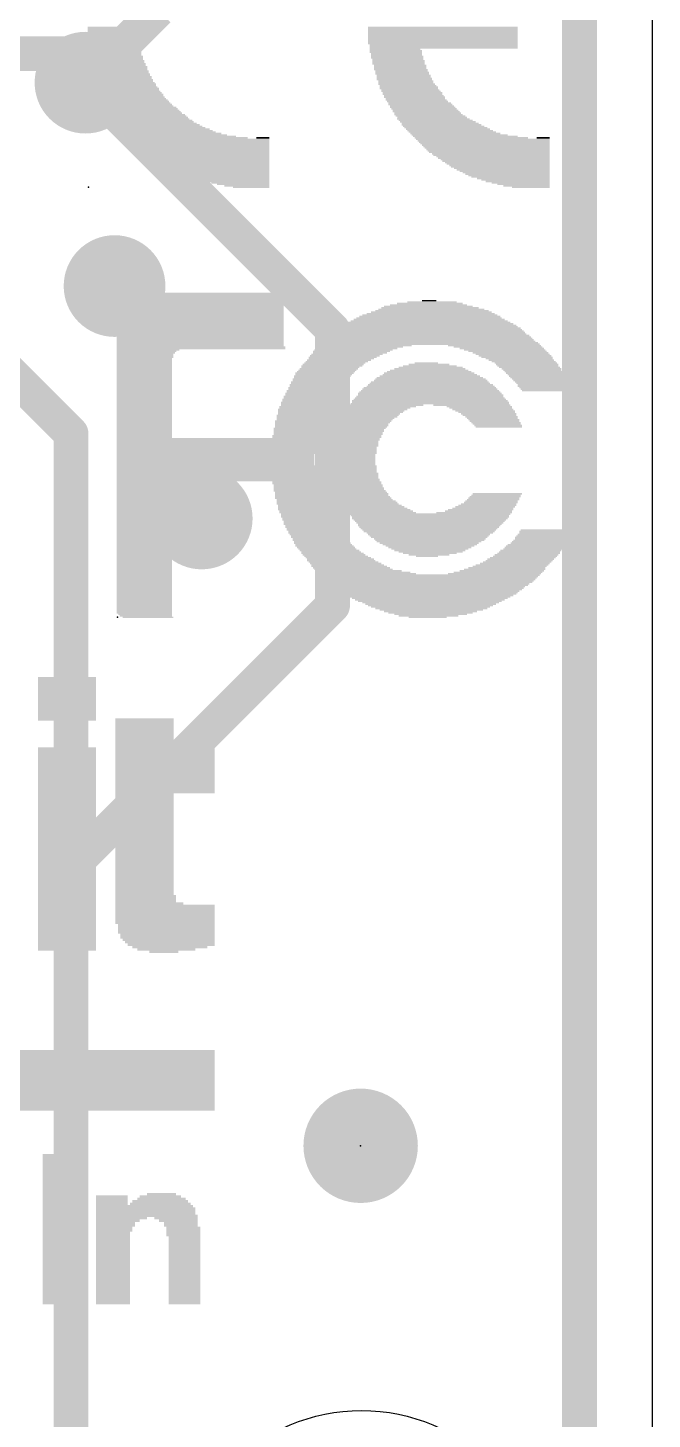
# Model space of a CAD drawing. Extents: x -3.4 to 68.6, y -0.2 to 53.3.
# Drawn here: x 63.12 to 68.58, y 9.14 to 21.31 of the extents above; entities that cross this region are included whole.
import ezdxf

# ---------------------------------------------------------------- set-up
doc = ezdxf.new("R2010")
doc.units = 0
for name, color, linetype in [('1', 12, 'CONTINUOUS'), ('16', 132, 'CONTINUOUS'), ('18', 3, 'CONTINUOUS'), ('20', 53, 'CONTINUOUS'), ('200', 4, 'CONTINUOUS'), ('21', 40, 'CONTINUOUS'), ('23', 53, 'CONTINUOUS')]:
    doc.layers.add(name, color=color, linetype=linetype)

# ---------------------------------------------------------------- blocks, each defined once
blk = doc.blocks.new('PIE')
at = {"const_width": 0.5}
blk.add_lwpolyline([(0, -0.25, 1), (0, 0.25, 1), (0, -0.25)], format="xyb", dxfattribs=at)
blk = doc.blocks.new('RECT')
blk.add_solid([(-0.5, -0.5), (0.5, -0.5), (-0.5, 0.5), (0.5, 0.5)])
blk = doc.blocks.new('ROUNDV')
at = {"const_width": 0.5}
blk.add_lwpolyline([(0, -0.25, 1), (0, 0.25, 1), (0, -0.25)], format="xyb", dxfattribs=at)

msp = doc.modelspace()

# ---------------------------------------------------------------- linework, layer by layer
at = {"layer": '1', "const_width": 0.3048}
for points in [[(67.945, 52.705), (67.945, 0.635)], [(56.6106, 24.65), (63.5, 17.7606)], [(63.627, 20.828), (64.262, 21.463)], [(61.31, 21.082), (63.627, 21.082)], [(63.627, 20.828), (63.627, 21.082)], [(63.5, 17.7606), (63.5, 8.763)]]:
    msp.add_lwpolyline(points, dxfattribs=at)
at = {"layer": '1', "const_width": 0.1524}
for points in [[(63.7032, 21.082, 1), (63.5508, 21.082)], [(63.627, 21.0058, 1), (63.627, 21.1582)], [(63.5731, 20.8819, 1), (63.6809, 20.7741)], [(63.5508, 20.828, 1), (63.7032, 20.828)], [(63.5762, 17.7606, 1), (63.4238, 17.7606)], [(63.4461, 17.7067, 1), (63.5539, 17.8145)]]:
    msp.add_lwpolyline(points, format="xyb", dxfattribs=at)
at = {"layer": '16', "const_width": 0.3048}
for points in [[(67.945, 52.451), (67.945, 0.635)], [(61.595, 21.082), (63.373, 21.082)], [(63.373, 21.082), (63.627, 20.828)], [(65.786, 18.669), (63.627, 20.828)], [(65.786, 16.256), (65.786, 18.669)], [(63.5, 13.97), (65.786, 16.256)], [(63.5, 13.97), (63.5, 8.509)]]:
    msp.add_lwpolyline(points, dxfattribs=at)
at = {"layer": '16', "const_width": 0.1524}
for points in [[(63.4269, 21.1359, 1), (63.3191, 21.0281)], [(63.373, 21.0058, 1), (63.373, 21.1582)], [(63.6809, 20.8819, 1), (63.5731, 20.7741)], [(63.5731, 20.7741, 1), (63.6809, 20.8819)], [(65.8622, 18.669, 1), (65.7098, 18.669)], [(65.7321, 18.6151, 1), (65.8399, 18.7229)], [(65.7098, 16.256, 1), (65.8622, 16.256)], [(65.8399, 16.2021, 1), (65.7321, 16.3099)], [(63.5762, 13.97, 1), (63.4238, 13.97)], [(63.4461, 14.0239, 1), (63.5539, 13.9161)]]:
    msp.add_lwpolyline(points, format="xyb", dxfattribs=at)
at = {"layer": '20'}
msp.add_line((68.58, 37.846), (68.58, 5.08), dxfattribs=at)
msp.add_circle((66.04, 7.62), 1.6, dxfattribs=at)
at = {"layer": '23'}
for p in [(63.6524, 19.9136), (63.9064, 16.1544), (66.032, 11.534)]:
    msp.add_point(p, dxfattribs=at)

# ---------------------------------------------------------------- block references
at = {"layer": '1'}
msp.add_blockref('PIE', (66.032, 11.534), dxfattribs=at)
at = {"layer": '18', "xscale": 0.889, "yscale": 0.889}
for p in [(63.627, 20.828), (63.627, 20.828), (63.881, 19.05), (63.881, 19.05), (64.643, 17.018), (64.643, 17.018)]:
    msp.add_blockref('ROUNDV', p, dxfattribs=at)
at = {"layer": '200', "yscale": 0.0212}
for p, xscale in [((63.4657, 15.6204), 0.508), ((63.4657, 15.5992), 0.508), ((63.4657, 15.578), 0.508), ((63.4657, 15.5569), 0.508), ((63.4657, 15.5357), 0.508), ((63.4657, 15.5145), 0.508), ((63.4657, 15.4934), 0.508), ((63.4657, 15.4722), 0.508), ((63.4657, 15.451), 0.508), ((63.4657, 15.4299), 0.508), ((63.4657, 15.4087), 0.508), ((63.4657, 15.3876), 0.508), ((63.4657, 15.3664), 0.508), ((63.4657, 15.3452), 0.508), ((63.4657, 15.3241), 0.508), ((63.4657, 15.3029), 0.508), ((63.4657, 15.2817), 0.508), ((63.4657, 15.2606), 0.508), ((64.143, 15.2606), 0.508), ((64.143, 15.2394), 0.508), ((64.143, 15.2182), 0.508), ((64.143, 15.1971), 0.508), ((64.143, 15.1759), 0.508), ((64.143, 15.1547), 0.508), ((64.143, 15.1336), 0.508), ((64.143, 15.1124), 0.508), ((64.143, 15.0912), 0.508), ((63.4657, 15.0066), 0.508), ((63.4657, 14.9854), 0.508), ((63.4657, 14.9642), 0.508), ((64.143, 15.0701), 0.508), ((64.143, 15.0489), 0.508), ((64.143, 15.0277), 0.508), ((64.3229, 15.0066), 0.8678), ((64.3229, 14.9854), 0.8678), ((64.3229, 14.9642), 0.8678), ((63.4657, 14.9431), 0.508), ((63.4657, 14.9219), 0.508), ((63.4657, 14.9007), 0.508), ((63.4657, 14.8796), 0.508), ((63.4657, 14.8584), 0.508), ((63.4657, 14.8372), 0.508), ((64.3229, 14.9431), 0.8678), ((64.3229, 14.9219), 0.8678), ((64.3229, 14.9007), 0.8678), ((64.3229, 14.8796), 0.8678), ((64.3229, 14.8584), 0.8678), ((64.3229, 14.8372), 0.8678), ((63.4657, 14.8161), 0.508), ((63.4657, 14.7949), 0.508), ((63.4657, 14.7737), 0.508), ((63.4657, 14.7526), 0.508), ((63.4657, 14.7314), 0.508), ((63.4657, 14.7102), 0.508), ((64.3229, 14.8161), 0.8678), ((64.3229, 14.7949), 0.8678), ((64.3229, 14.7737), 0.8678), ((64.3229, 14.7526), 0.8678), ((64.3229, 14.7314), 0.8678), ((64.3229, 14.7102), 0.8678), ((63.4657, 14.6891), 0.508), ((63.4657, 14.6679), 0.508), ((63.4657, 14.6467), 0.508), ((63.4657, 14.6256), 0.508), ((63.4657, 14.6044), 0.508), ((64.3229, 14.6891), 0.8678), ((64.3229, 14.6679), 0.8678), ((64.3229, 14.6467), 0.8678), ((64.3229, 14.6256), 0.8678), ((64.143, 14.6044), 0.508), ((63.4657, 14.5833), 0.508), ((63.4657, 14.5621), 0.508), ((63.4657, 14.5409), 0.508), ((63.4657, 14.5198), 0.508), ((63.4657, 14.4986), 0.508), ((63.4657, 14.4774), 0.508), ((64.143, 14.5833), 0.508), ((64.143, 14.5621), 0.508), ((64.143, 14.5409), 0.508), ((64.143, 14.5198), 0.508), ((64.143, 14.4986), 0.508), ((64.143, 14.4774), 0.508), ((63.4657, 14.4563), 0.508), ((63.4657, 14.4351), 0.508), ((63.4657, 14.4139), 0.508), ((63.4657, 14.3928), 0.508), ((63.4657, 14.3716), 0.508), ((63.4657, 14.3504), 0.508), ((64.143, 14.4563), 0.508), ((64.143, 14.4351), 0.508), ((64.143, 14.4139), 0.508), ((64.143, 14.3928), 0.508), ((64.143, 14.3716), 0.508), ((64.143, 14.3504), 0.508), ((63.4657, 14.3293), 0.508), ((63.4657, 14.3081), 0.508), ((63.4657, 14.2869), 0.508), ((63.4657, 14.2658), 0.508), ((63.4657, 14.2446), 0.508), ((63.4657, 14.2234), 0.508), ((64.143, 14.3293), 0.508), ((64.143, 14.3081), 0.508), ((64.143, 14.2869), 0.508), ((64.143, 14.2658), 0.508), ((64.143, 14.2446), 0.508), ((64.143, 14.2234), 0.508), ((63.4657, 14.2023), 0.508), ((63.4657, 14.1811), 0.508), ((63.4657, 14.1599), 0.508), ((63.4657, 14.1388), 0.508), ((63.4657, 14.1176), 0.508), ((64.143, 14.2023), 0.508), ((64.143, 14.1811), 0.508), ((64.143, 14.1599), 0.508), ((64.143, 14.1388), 0.508), ((64.143, 14.1176), 0.508), ((63.4657, 14.0964), 0.508), ((63.4657, 14.0753), 0.508), ((63.4657, 14.0541), 0.508), ((63.4657, 14.0329), 0.508), ((63.4657, 14.0118), 0.508), ((63.4657, 13.9906), 0.508), ((64.143, 14.0964), 0.508), ((64.143, 14.0753), 0.508), ((64.143, 14.0541), 0.508), ((64.143, 14.0329), 0.508), ((64.143, 14.0118), 0.508), ((64.143, 13.9906), 0.508), ((63.4657, 13.9694), 0.508), ((63.4657, 13.9483), 0.508), ((63.4657, 13.9271), 0.508), ((63.4657, 13.9059), 0.508), ((63.4657, 13.8848), 0.508), ((63.4657, 13.8636), 0.508), ((64.143, 13.9694), 0.508), ((64.143, 13.9483), 0.508), ((64.143, 13.9271), 0.508), ((64.143, 13.9059), 0.508), ((64.143, 13.8848), 0.508), ((64.143, 13.8636), 0.508), ((63.4657, 13.8424), 0.508), ((63.4657, 13.8213), 0.508), ((63.4657, 13.8001), 0.508), ((63.4657, 13.7789), 0.508), ((63.4657, 13.7578), 0.508), ((63.4657, 13.7366), 0.508), ((64.143, 13.8424), 0.508), ((64.143, 13.8213), 0.508), ((64.143, 13.8001), 0.508), ((64.143, 13.7789), 0.508), ((64.143, 13.7578), 0.508), ((64.143, 13.7366), 0.508), ((63.4657, 13.7155), 0.508), ((63.4657, 13.6943), 0.508), ((63.4657, 13.6731), 0.508), ((63.4657, 13.652), 0.508), ((63.4657, 13.6308), 0.508), ((64.1536, 13.7155), 0.5292), ((64.1536, 13.6943), 0.5292), ((64.1536, 13.6731), 0.5292), ((64.1853, 13.652), 0.5926), ((64.3229, 13.6308), 0.8678), ((63.4657, 13.6096), 0.508), ((63.4657, 13.5885), 0.508), ((63.4657, 13.5673), 0.508), ((63.4657, 13.5461), 0.508), ((63.4657, 13.525), 0.508), ((63.4657, 13.5038), 0.508), ((64.3229, 13.6096), 0.8678), ((64.3229, 13.5885), 0.8678), ((64.3229, 13.5673), 0.8678), ((64.3229, 13.5461), 0.8678), ((64.3229, 13.525), 0.8678), ((64.3229, 13.5038), 0.8678), ((63.4657, 13.4826), 0.508), ((63.4657, 13.4615), 0.508), ((63.4657, 13.4403), 0.508), ((63.4657, 13.4191), 0.508), ((63.4657, 13.398), 0.508), ((63.4657, 13.3768), 0.508), ((64.3229, 13.4826), 0.8678), ((64.3335, 13.4615), 0.8466), ((64.3335, 13.4403), 0.8466), ((64.3335, 13.4191), 0.8466), ((64.3335, 13.398), 0.8466), ((64.3441, 13.3768), 0.8255), ((63.4657, 13.3556), 0.508), ((63.4657, 13.3345), 0.508), ((63.4657, 13.3133), 0.508), ((63.4657, 13.2921), 0.508), ((63.4657, 13.271), 0.508), ((63.4657, 13.2498), 0.508), ((64.3441, 13.3556), 0.8255), ((64.3547, 13.3345), 0.8043), ((64.3653, 13.3133), 0.7831), ((64.3758, 13.2921), 0.762), ((64.3653, 13.271), 0.6561), ((64.3335, 13.2498), 0.508), ((64.3123, 13.2286), 0.254), ((57.1266, 12.3608), 15.2606), ((57.1266, 12.3397), 15.2606), ((57.1266, 12.3185), 15.2606), ((57.1266, 12.2973), 15.2606), ((57.1266, 12.2762), 15.2606), ((57.1266, 12.255), 15.2606), ((57.1266, 12.2338), 15.2606), ((57.1266, 12.2127), 15.2606), ((57.1266, 12.1915), 15.2606), ((57.1266, 12.1703), 15.2606), ((57.1266, 12.1492), 15.2606), ((57.1266, 12.128), 15.2606), ((57.1266, 12.1068), 15.2606), ((57.1266, 12.0857), 15.2606), ((57.1266, 12.0645), 15.2606), ((57.1266, 12.0434), 15.2606), ((57.1266, 12.0222), 15.2606), ((57.1266, 12.001), 15.2606), ((57.1266, 11.9799), 15.2606), ((57.1266, 11.9587), 15.2606), ((57.1266, 11.9375), 15.2606), ((57.1266, 11.9164), 15.2606), ((57.1266, 11.8952), 15.2606), ((57.1266, 11.874), 15.2606), ((57.1266, 11.8529), 15.2606), ((63.4128, 11.4507), 0.3175), ((63.4128, 11.4295), 0.3175), ((63.4128, 11.4084), 0.3175), ((63.4128, 11.3872), 0.3175), ((63.4128, 11.366), 0.3175), ((63.4128, 11.3449), 0.3175), ((63.4128, 11.3237), 0.3175), ((63.4128, 11.3025), 0.3175), ((63.4128, 11.2814), 0.3175), ((63.4128, 11.2602), 0.3175), ((63.4128, 11.2391), 0.3175), ((63.4128, 11.2179), 0.3175), ((63.4128, 11.1967), 0.3175), ((63.4128, 11.1756), 0.3175), ((63.4128, 11.1544), 0.3175), ((63.4128, 11.1332), 0.3175), ((63.4128, 11.1121), 0.3175), ((63.4128, 11.0909), 0.3175), ((63.4128, 11.0697), 0.3175), ((63.8573, 11.0909), 0.2752), ((63.8573, 11.0697), 0.2752), ((64.2912, 11.0697), 0.4233), ((64.2806, 11.0909), 0.3598), ((64.2912, 11.1121), 0.254), ((63.4128, 11.0486), 0.3175), ((63.4128, 11.0274), 0.3175), ((63.4128, 11.0062), 0.3175), ((63.4128, 10.9851), 0.3175), ((63.4128, 10.9639), 0.3175), ((63.4128, 10.9427), 0.3175), ((63.8573, 11.0486), 0.2752), ((63.8573, 11.0274), 0.2752), ((64.143, 11.0062), 0.8466), ((64.1536, 10.9851), 0.8678), ((64.1536, 10.9639), 0.8678), ((64.1536, 10.9427), 0.8678), ((64.2806, 11.0274), 0.5291), ((64.2806, 11.0486), 0.4868), ((63.4128, 10.9216), 0.3175), ((63.4128, 10.9004), 0.3175), ((63.4128, 10.8792), 0.3175), ((63.4128, 10.8581), 0.3175), ((63.4128, 10.8369), 0.3175), ((63.4128, 10.8157), 0.3175), ((63.9419, 10.9004), 0.4445), ((64.1642, 10.9216), 0.889), ((63.9102, 10.8792), 0.381), ((63.889, 10.8581), 0.3387), ((63.889, 10.8369), 0.3387), ((63.8784, 10.8157), 0.3175), ((64.4182, 10.9004), 0.381), ((64.4393, 10.8792), 0.3387), ((64.4605, 10.8581), 0.2963), ((64.4605, 10.8369), 0.2963), ((64.4817, 10.8157), 0.2963), ((63.4128, 10.7946), 0.3175), ((63.4128, 10.7734), 0.3175), ((63.4128, 10.7522), 0.3175), ((63.4128, 10.7311), 0.3175), ((63.4128, 10.7099), 0.3175), ((63.8784, 10.7946), 0.3175), ((63.8679, 10.7734), 0.2963), ((63.8679, 10.7522), 0.2963), ((63.8679, 10.7311), 0.2963), ((63.8679, 10.7099), 0.2963), ((64.4817, 10.7946), 0.2963), ((64.4817, 10.7734), 0.2963), ((64.4817, 10.7522), 0.2963), ((64.4923, 10.7311), 0.2752), ((64.4923, 10.7099), 0.2752), ((63.4128, 10.6887), 0.3175), ((63.4128, 10.6676), 0.3175), ((63.4128, 10.6464), 0.3175), ((63.4128, 10.6252), 0.3175), ((63.4128, 10.6041), 0.3175), ((63.4128, 10.5829), 0.3175), ((63.8679, 10.6887), 0.2963), ((63.8679, 10.6676), 0.2963), ((63.8679, 10.6464), 0.2963), ((63.8679, 10.6252), 0.2963), ((63.8679, 10.6041), 0.2963), ((63.8679, 10.5829), 0.2963), ((64.4923, 10.6887), 0.2752), ((64.4923, 10.6676), 0.2752), ((64.4923, 10.6464), 0.2752), ((64.4923, 10.6252), 0.2752), ((64.4923, 10.6041), 0.2752), ((64.4923, 10.5829), 0.2752), ((63.4128, 10.5617), 0.3175), ((63.4128, 10.5406), 0.3175), ((63.4128, 10.5194), 0.3175), ((63.4128, 10.4982), 0.3175), ((63.4128, 10.4771), 0.3175), ((63.4128, 10.4559), 0.3175), ((63.8679, 10.5617), 0.2963), ((63.8679, 10.5406), 0.2963), ((63.8679, 10.5194), 0.2963), ((63.8679, 10.4982), 0.2963), ((63.8679, 10.4771), 0.2963), ((63.8679, 10.4559), 0.2963), ((64.4923, 10.5617), 0.2752), ((64.4923, 10.5406), 0.2752), ((64.4923, 10.5194), 0.2752), ((64.4923, 10.4982), 0.2752), ((64.4923, 10.4771), 0.2752), ((64.4923, 10.4559), 0.2752), ((63.4128, 10.4347), 0.3175), ((63.4128, 10.4136), 0.3175), ((63.4128, 10.3924), 0.3175), ((63.4128, 10.3712), 0.3175), ((63.4128, 10.3501), 0.3175), ((63.4128, 10.3289), 0.3175), ((63.8679, 10.4347), 0.2963), ((63.8679, 10.4136), 0.2963), ((63.8679, 10.3924), 0.2963), ((63.8679, 10.3712), 0.2963), ((63.8679, 10.3501), 0.2963), ((63.8679, 10.3289), 0.2963), ((64.4923, 10.4347), 0.2752), ((64.4923, 10.4136), 0.2752), ((64.4923, 10.3924), 0.2752), ((64.4923, 10.3712), 0.2752), ((64.4923, 10.3501), 0.2752), ((64.4923, 10.3289), 0.2752), ((63.4128, 10.3078), 0.3175), ((63.4128, 10.2866), 0.3175), ((63.4128, 10.2654), 0.3175), ((63.4128, 10.2443), 0.3175), ((63.4128, 10.2231), 0.3175), ((63.8679, 10.3078), 0.2963), ((63.8679, 10.2866), 0.2963), ((63.8679, 10.2654), 0.2963), ((63.8679, 10.2443), 0.2963), ((63.8679, 10.2231), 0.2963), ((64.4923, 10.3078), 0.2752), ((64.4923, 10.2866), 0.2752), ((64.4923, 10.2654), 0.2752), ((64.4923, 10.2443), 0.2752), ((64.4923, 10.2231), 0.2752), ((63.4128, 10.2019), 0.3175), ((63.4128, 10.1808), 0.3175), ((63.4128, 10.1596), 0.3175), ((63.8679, 10.2019), 0.2963), ((63.8679, 10.1808), 0.2963), ((63.8679, 10.1596), 0.2963), ((64.4923, 10.2019), 0.2752), ((64.4923, 10.1808), 0.2752), ((64.4923, 10.1596), 0.2752)]:
    msp.add_blockref('RECT', p, dxfattribs=dict(at, xscale=xscale))
at = {"layer": '21', "yscale": 0.0127}
for p, xscale in [((63.8683, 21.3106), 0.4445), ((63.8683, 21.2979), 0.4445), ((63.8683, 21.2852), 0.4445), ((66.7512, 21.3106), 1.3081), ((66.7512, 21.2979), 1.3081), ((66.7512, 21.2852), 1.3081), ((63.8683, 21.2725), 0.4445), ((63.8683, 21.2598), 0.4445), ((63.8683, 21.2471), 0.4445), ((63.8683, 21.2344), 0.4445), ((63.8683, 21.2217), 0.4445), ((63.8683, 21.209), 0.4445), ((63.8683, 21.1963), 0.4445), ((63.8747, 21.1836), 0.4572), ((63.8747, 21.1709), 0.4572), ((63.881, 21.1582), 0.4445), ((66.7512, 21.2725), 1.3081), ((66.7512, 21.2598), 1.3081), ((66.7512, 21.2471), 1.3081), ((66.7512, 21.2344), 1.3081), ((66.7512, 21.2217), 1.3081), ((66.7512, 21.209), 1.3081), ((66.7512, 21.1963), 1.3081), ((66.7512, 21.1836), 1.3081), ((66.7512, 21.1709), 1.3081), ((66.7576, 21.1582), 1.2954), ((63.881, 21.1455), 0.4445), ((63.881, 21.1328), 0.4445), ((63.881, 21.1201), 0.4445), ((63.8874, 21.1074), 0.4572), ((63.8874, 21.0947), 0.4572), ((63.8937, 21.082), 0.4445), ((63.8937, 21.0693), 0.4445), ((63.9001, 21.0566), 0.4572), ((63.9001, 21.0439), 0.4572), ((66.3321, 21.1201), 0.4445), ((66.7576, 21.1455), 1.2954), ((66.7576, 21.1328), 1.2954), ((66.3385, 21.1074), 0.4572), ((66.3385, 21.0947), 0.4572), ((66.3448, 21.082), 0.4445), ((66.3448, 21.0693), 0.4445), ((66.3512, 21.0566), 0.4572), ((66.3512, 21.0439), 0.4572), ((63.9064, 21.0312), 0.4445), ((63.9128, 21.0185), 0.4572), ((63.9128, 21.0058), 0.4572), ((63.9191, 20.9931), 0.4699), ((63.9255, 20.9804), 0.4572), ((63.9318, 20.9677), 0.4699), ((63.9318, 20.955), 0.4699), ((63.9318, 20.9423), 0.4699), ((63.9445, 20.9296), 0.4699), ((63.9445, 20.9169), 0.4699), ((66.3575, 21.0312), 0.4445), ((66.3638, 21.0185), 0.4572), ((66.3638, 21.0058), 0.4572), ((66.3638, 20.9931), 0.4572), ((66.3766, 20.9804), 0.4572), ((66.3766, 20.9677), 0.4572), ((66.3766, 20.955), 0.4572), ((66.3829, 20.9423), 0.4699), ((66.3893, 20.9296), 0.4572), ((66.3956, 20.9169), 0.4699), ((63.9509, 20.9042), 0.4826), ((63.9572, 20.8915), 0.4699), ((63.9636, 20.8788), 0.4826), ((63.9636, 20.8661), 0.4826), ((63.9699, 20.8534), 0.4953), ((63.9826, 20.828), 0.4953), ((63.9763, 20.8407), 0.4826), ((63.989, 20.8153), 0.508), ((63.9953, 20.8026), 0.4953), ((66.3956, 20.9042), 0.4699), ((66.4083, 20.8915), 0.4699), ((66.4083, 20.8788), 0.4699), ((66.4147, 20.8661), 0.4826), ((66.4147, 20.8534), 0.4826), ((66.4274, 20.8407), 0.4826), ((66.4274, 20.828), 0.4826), ((66.4337, 20.8153), 0.4953), ((66.4464, 20.8026), 0.4953), ((64.0016, 20.7899), 0.508), ((64.008, 20.7772), 0.5207), ((64.0144, 20.7645), 0.508), ((64.0207, 20.7518), 0.5207), ((64.0334, 20.7391), 0.5207), ((64.0397, 20.7264), 0.5334), ((64.0461, 20.7137), 0.5207), ((64.0525, 20.701), 0.5334), ((64.0652, 20.6883), 0.5334), ((64.0715, 20.6756), 0.5461), ((66.4528, 20.7899), 0.508), ((66.4528, 20.7772), 0.508), ((66.4718, 20.7518), 0.5207), ((66.4655, 20.7645), 0.508), ((66.4845, 20.7391), 0.5207), ((66.4845, 20.7264), 0.5207), ((66.4972, 20.7137), 0.5207), ((66.5036, 20.701), 0.5334), ((66.5099, 20.6883), 0.5207), ((66.5162, 20.6756), 0.5334), ((64.0842, 20.6629), 0.5461), ((64.0969, 20.6502), 0.5461), ((64.1033, 20.6375), 0.5588), ((64.1159, 20.6248), 0.5588), ((64.1287, 20.6121), 0.5842), ((64.1414, 20.5994), 0.5842), ((64.154, 20.5867), 0.5842), ((64.1604, 20.574), 0.5969), ((64.1731, 20.5613), 0.5969), ((66.529, 20.6629), 0.5334), ((66.5543, 20.6375), 0.5588), ((66.548, 20.6502), 0.5461), ((66.5671, 20.6248), 0.5588), ((66.5734, 20.6121), 0.5715), ((66.5861, 20.5994), 0.5715), ((66.5988, 20.5867), 0.5715), ((66.6052, 20.574), 0.5842), ((66.6179, 20.5613), 0.5842), ((64.1858, 20.5486), 0.6223), ((64.1985, 20.5359), 0.6223), ((64.2112, 20.5232), 0.6223), ((64.2176, 20.5105), 0.635), ((64.2366, 20.4978), 0.6477), ((64.2493, 20.4851), 0.6477), ((64.2683, 20.4724), 0.6604), ((64.2811, 20.4597), 0.6858), ((64.3001, 20.447), 0.6985), ((64.3192, 20.4343), 0.7112), ((66.6242, 20.5486), 0.5969), ((66.6433, 20.5359), 0.6096), ((66.6686, 20.5105), 0.635), ((66.656, 20.5232), 0.6096), ((66.6877, 20.4978), 0.6477), ((66.7067, 20.4851), 0.6604), ((66.7258, 20.4724), 0.6731), ((66.7385, 20.4597), 0.6985), ((66.7576, 20.447), 0.7112), ((66.7766, 20.4343), 0.7239), ((64.3445, 20.4216), 0.7366), ((64.3636, 20.4089), 0.7493), ((64.3826, 20.3962), 0.762), ((64.4144, 20.3835), 0.8001), ((64.4462, 20.3708), 0.8382), ((64.4906, 20.3581), 0.9017), ((64.5478, 20.3454), 0.9906), ((64.6493, 20.3327), 1.1684), ((64.6557, 20.32), 1.1557), ((64.6621, 20.3073), 1.143), ((65.1764, 20.3454), 0.1143), ((66.7957, 20.4216), 0.7366), ((66.8147, 20.4089), 0.7493), ((66.8338, 20.3962), 0.762), ((66.8591, 20.3835), 0.7874), ((66.8972, 20.3708), 0.8382), ((66.9481, 20.3581), 0.9144), ((66.9989, 20.3454), 0.9906), ((67.1005, 20.3327), 1.1684), ((67.1068, 20.32), 1.1557), ((67.1132, 20.3073), 1.143), ((67.6275, 20.3454), 0.1143), ((64.6684, 20.2946), 1.1303), ((64.6748, 20.2819), 1.1176), ((64.6811, 20.2692), 1.1049), ((64.6874, 20.2565), 1.0922), ((64.6938, 20.2438), 1.0795), ((64.7002, 20.2311), 1.0668), ((64.7065, 20.2184), 1.0541), ((64.7192, 20.2057), 1.0287), ((64.7255, 20.193), 1.016), ((67.1195, 20.2946), 1.1303), ((67.1258, 20.2819), 1.1176), ((67.1322, 20.2692), 1.1049), ((67.1386, 20.2565), 1.0922), ((67.1449, 20.2438), 1.0795), ((67.1513, 20.2311), 1.0668), ((67.1576, 20.2184), 1.0541), ((67.1703, 20.2057), 1.0287), ((67.1767, 20.193), 1.016), ((64.7383, 20.1803), 0.9906), ((64.7446, 20.1676), 0.9779), ((64.7573, 20.1549), 0.9525), ((64.7636, 20.1422), 0.9398), ((64.7764, 20.1295), 0.9144), ((64.7827, 20.1168), 0.9017), ((64.7954, 20.1041), 0.8763), ((64.8017, 20.0914), 0.8636), ((64.8145, 20.0787), 0.8382), ((64.8272, 20.066), 0.8128), ((67.1894, 20.1803), 0.9906), ((67.1957, 20.1676), 0.9779), ((67.2084, 20.1549), 0.9525), ((67.2148, 20.1422), 0.9398), ((67.2275, 20.1295), 0.9144), ((67.2338, 20.1168), 0.9017), ((67.2465, 20.1041), 0.8763), ((67.2529, 20.0914), 0.8636), ((67.2656, 20.0787), 0.8382), ((67.2782, 20.066), 0.8128), ((64.8398, 20.0533), 0.7874), ((64.8526, 20.0406), 0.762), ((64.8653, 20.0279), 0.7366), ((64.8779, 20.0152), 0.7112), ((64.8907, 20.0025), 0.6858), ((64.916, 19.9898), 0.635), ((64.9351, 19.9771), 0.5969), ((64.9541, 19.9644), 0.5588), ((64.9796, 19.9517), 0.508), ((67.291, 20.0533), 0.7874), ((67.3037, 20.0406), 0.762), ((67.3163, 20.0279), 0.7366), ((67.3291, 20.0152), 0.7112), ((67.3418, 20.0025), 0.6858), ((67.3672, 19.9898), 0.635), ((67.3862, 19.9771), 0.5969), ((67.4053, 19.9644), 0.5588), ((67.4306, 19.9517), 0.508), ((65.005, 19.939), 0.4572), ((65.0367, 19.9263), 0.3937), ((65.0748, 19.9136), 0.3175), ((67.4561, 19.939), 0.4572), ((67.4815, 19.9263), 0.4064), ((67.5196, 19.9136), 0.3302), ((64.7764, 18.9738), 1.1684), ((64.7954, 18.9865), 1.1049), ((64.7002, 18.8595), 1.3208), ((64.7065, 18.8722), 1.3081), ((64.7129, 18.8849), 1.2954), ((64.7192, 18.8976), 1.2827), ((64.7255, 18.9103), 1.27), ((64.7383, 18.923), 1.2446), ((64.7446, 18.9357), 1.2319), ((64.751, 18.9484), 1.2192), ((64.7636, 18.9611), 1.1938), ((66.6369, 18.8595), 0.8509), ((66.6242, 18.8722), 0.7747), ((66.6242, 18.8849), 0.6731), ((66.6369, 18.8976), 0.5715), ((66.656, 18.9103), 0.4318), ((66.6305, 18.923), 0.127), ((64.6557, 18.7325), 1.4097), ((64.6621, 18.7579), 1.397), ((64.6621, 18.7452), 1.397), ((64.6684, 18.7833), 1.3843), ((64.6684, 18.7706), 1.3843), ((64.6748, 18.8087), 1.3716), ((64.6748, 18.796), 1.3716), ((64.6811, 18.8214), 1.3589), ((64.6874, 18.8341), 1.3462), ((64.6938, 18.8468), 1.3335), ((66.6305, 18.7325), 1.4224), ((66.6305, 18.7452), 1.3716), ((66.6305, 18.7579), 1.3208), ((66.6305, 18.7706), 1.27), ((66.6369, 18.7833), 1.2319), ((66.6369, 18.796), 1.1811), ((66.6433, 18.8087), 1.1176), ((66.6496, 18.8214), 1.0541), ((66.656, 18.8341), 0.9906), ((66.6496, 18.8468), 0.9271), ((64.6303, 18.6055), 1.4605), ((64.6367, 18.6563), 1.4478), ((64.6367, 18.6436), 1.4478), ((64.6367, 18.6309), 1.4478), ((64.6367, 18.6182), 1.4478), ((64.643, 18.6817), 1.4351), ((64.643, 18.669), 1.4351), ((64.6493, 18.7071), 1.4224), ((64.6493, 18.6944), 1.4224), ((64.6557, 18.7198), 1.4097), ((66.6369, 18.6055), 1.7653), ((66.6433, 18.6182), 1.7272), ((66.6369, 18.6309), 1.6891), ((66.6369, 18.6436), 1.6637), ((66.6369, 18.6563), 1.6383), ((66.6369, 18.669), 1.6129), ((66.6433, 18.6817), 1.5748), ((66.6369, 18.6944), 1.5367), ((66.6369, 18.7071), 1.5113), ((66.6369, 18.7198), 1.4605), ((64.6303, 18.5928), 1.4605), ((64.6303, 18.5801), 1.4605), ((64.6303, 18.5674), 1.4605), ((64.6303, 18.5547), 1.4605), ((64.6303, 18.542), 1.4605), ((64.6303, 18.5293), 1.4605), ((64.6367, 18.5166), 1.4732), ((64.6367, 18.5039), 1.4732), ((64.1731, 18.4912), 0.5461), ((65.9702, 18.4912), 0.6858), ((65.9956, 18.5039), 0.7112), ((66.0273, 18.5166), 0.7493), ((66.0718, 18.5293), 0.8128), ((66.6433, 18.542), 1.905), ((66.6433, 18.5547), 1.8796), ((66.6369, 18.5674), 1.8415), ((66.6369, 18.5801), 1.8161), ((66.6369, 18.5928), 1.7907), ((67.202, 18.5293), 0.8128), ((67.2338, 18.5166), 0.7747), ((67.2656, 18.5039), 0.7366), ((67.291, 18.4912), 0.7112), ((64.1604, 18.4785), 0.5207), ((64.154, 18.4658), 0.508), ((64.1477, 18.4531), 0.4953), ((64.1477, 18.4404), 0.4953), ((64.1477, 18.4277), 0.4953), ((64.1414, 18.415), 0.4826), ((64.1414, 18.4023), 0.4826), ((64.1414, 18.3896), 0.4826), ((64.1414, 18.3769), 0.4826), ((64.1414, 18.3642), 0.4826), ((65.7923, 18.3642), 0.5334), ((65.8051, 18.3769), 0.5334), ((65.8241, 18.3896), 0.5461), ((65.8432, 18.4023), 0.5588), ((65.8749, 18.4277), 0.5969), ((65.8622, 18.415), 0.5715), ((65.894, 18.4404), 0.6096), ((65.913, 18.4531), 0.6223), ((65.9511, 18.4785), 0.6731), ((65.9384, 18.4658), 0.6477), ((66.6305, 18.3642), 0.3556), ((66.6052, 18.3769), 0.2032), ((67.3163, 18.4785), 0.6858), ((67.3418, 18.4658), 0.6604), ((67.3608, 18.4531), 0.6477), ((67.3799, 18.4404), 0.635), ((67.3989, 18.4277), 0.6223), ((67.418, 18.415), 0.5842), ((67.437, 18.4023), 0.5715), ((67.4561, 18.3896), 0.5588), ((67.4751, 18.3769), 0.5461), ((67.4878, 18.3642), 0.5461), ((64.1414, 18.3515), 0.4826), ((64.1414, 18.3388), 0.4826), ((64.1414, 18.3261), 0.4826), ((64.1414, 18.3134), 0.4826), ((64.1414, 18.3007), 0.4826), ((64.1414, 18.288), 0.4826), ((64.1414, 18.2753), 0.4826), ((64.1414, 18.2626), 0.4826), ((64.1414, 18.2499), 0.4826), ((65.6971, 18.2626), 0.4953), ((65.6908, 18.2499), 0.4826), ((65.7161, 18.288), 0.508), ((65.7098, 18.2753), 0.4953), ((65.7289, 18.3007), 0.508), ((65.7416, 18.3134), 0.508), ((65.7542, 18.3261), 0.508), ((65.7797, 18.3515), 0.5334), ((65.767, 18.3388), 0.508), ((66.6369, 18.2499), 0.9271), ((66.6369, 18.2626), 0.8763), ((66.6369, 18.2753), 0.8255), ((66.6305, 18.288), 0.7874), ((66.6305, 18.3007), 0.7366), ((66.6305, 18.3134), 0.6858), ((66.6369, 18.3261), 0.6223), ((66.6433, 18.3388), 0.5588), ((66.6369, 18.3515), 0.4699), ((67.4942, 18.3515), 0.5334), ((67.5069, 18.3388), 0.5334), ((67.5259, 18.3261), 0.5207), ((67.5323, 18.3134), 0.508), ((67.545, 18.3007), 0.508), ((67.5577, 18.288), 0.508), ((67.564, 18.2753), 0.4953), ((67.5767, 18.2626), 0.4953), ((67.5894, 18.2499), 0.4953), ((64.1414, 18.2372), 0.4826), ((64.1414, 18.2245), 0.4826), ((64.1414, 18.2118), 0.4826), ((64.1414, 18.1991), 0.4826), ((64.1414, 18.1864), 0.4826), ((64.1414, 18.1737), 0.4826), ((64.1414, 18.161), 0.4826), ((64.1414, 18.1483), 0.4826), ((64.1414, 18.1356), 0.4826), ((64.1414, 18.1229), 0.4826), ((65.6082, 18.1229), 0.4445), ((65.6146, 18.1356), 0.4572), ((65.6273, 18.161), 0.4572), ((65.6209, 18.1483), 0.4445), ((65.6463, 18.1864), 0.4699), ((65.6399, 18.1737), 0.4572), ((65.6654, 18.2118), 0.4826), ((65.659, 18.1991), 0.4699), ((65.678, 18.2372), 0.4826), ((65.6717, 18.2245), 0.4699), ((66.6369, 18.1229), 1.2319), ((66.6369, 18.1356), 1.2065), ((66.6369, 18.1483), 1.1811), ((66.6369, 18.161), 1.1557), ((66.6433, 18.1737), 1.1176), ((66.6433, 18.1864), 1.0922), ((66.6369, 18.1991), 1.0541), ((66.6369, 18.2118), 1.0287), ((66.6433, 18.2245), 0.9906), ((66.6433, 18.2372), 0.9652), ((67.5958, 18.2372), 0.4826), ((67.6085, 18.2245), 0.4826), ((67.6148, 18.2118), 0.4699), ((67.6275, 18.1991), 0.4699), ((67.6402, 18.1737), 0.4699), ((67.6339, 18.1864), 0.4572), ((67.6466, 18.161), 0.4572), ((67.6593, 18.1483), 0.4572), ((67.6656, 18.1356), 0.4445), ((64.1414, 18.1102), 0.4826), ((64.1414, 18.0975), 0.4826), ((64.1414, 18.0848), 0.4826), ((64.1414, 18.0721), 0.4826), ((64.1414, 18.0594), 0.4826), ((64.1414, 18.0467), 0.4826), ((64.1414, 18.034), 0.4826), ((64.1414, 18.0213), 0.4826), ((64.1414, 18.0086), 0.4826), ((64.1414, 17.9959), 0.4826), ((65.532, 17.9959), 0.4191), ((65.5511, 18.034), 0.4318), ((65.5447, 18.0213), 0.4191), ((65.5447, 18.0086), 0.4191), ((65.5637, 18.0594), 0.4318), ((65.5574, 18.0467), 0.4191), ((65.5765, 18.0848), 0.4318), ((65.5765, 18.0721), 0.4318), ((65.5955, 18.1102), 0.4445), ((65.5892, 18.0975), 0.4318), ((66.2178, 17.9959), 0.5969), ((66.2559, 18.0086), 0.6477), ((66.6369, 18.0213), 1.3843), ((66.6369, 18.0467), 1.3589), ((66.6433, 18.034), 1.3716), ((66.6369, 18.0594), 1.3335), ((66.6369, 18.0721), 1.3081), ((66.6369, 18.0848), 1.2827), ((66.6369, 18.1102), 1.2573), ((66.6433, 18.0975), 1.27), ((67.0052, 18.0086), 0.6731), ((67.0687, 17.9959), 0.5715), ((64.1414, 17.9832), 0.4826), ((64.1414, 17.9705), 0.4826), ((64.1414, 17.9578), 0.4826), ((64.1414, 17.9451), 0.4826), ((64.1414, 17.9324), 0.4826), ((64.1414, 17.9197), 0.4826), ((64.1414, 17.907), 0.4826), ((64.1414, 17.8943), 0.4826), ((64.1414, 17.8816), 0.4826), ((65.5066, 17.9197), 0.4191), ((65.5003, 17.907), 0.4064), ((65.5003, 17.8943), 0.4064), ((65.5003, 17.8816), 0.4064), ((65.5193, 17.9705), 0.4191), ((65.5193, 17.9578), 0.4191), ((65.513, 17.9451), 0.4064), ((65.513, 17.9324), 0.4064), ((65.532, 17.9832), 0.4191), ((66.0845, 17.8816), 0.4572), ((66.0971, 17.8943), 0.4572), ((66.1099, 17.907), 0.4826), ((66.1289, 17.9324), 0.4953), ((66.1226, 17.9197), 0.4826), ((66.1543, 17.9578), 0.5207), ((66.148, 17.9451), 0.508), ((66.1733, 17.9705), 0.5334), ((66.1924, 17.9832), 0.5461), ((67.0814, 17.9832), 0.5461), ((67.1005, 17.9705), 0.5334), ((67.1195, 17.9578), 0.5207), ((67.1322, 17.9451), 0.4953), ((67.1513, 17.9324), 0.4826), ((67.1576, 17.9197), 0.4699), ((67.1767, 17.907), 0.4572), ((67.183, 17.8943), 0.4445), ((67.1957, 17.8816), 0.4445), ((64.1414, 17.8689), 0.4826), ((64.1414, 17.8562), 0.4826), ((64.1414, 17.8435), 0.4826), ((64.1414, 17.8308), 0.4826), ((64.1414, 17.8181), 0.4826), ((64.1414, 17.8054), 0.4826), ((64.1414, 17.7927), 0.4826), ((64.1414, 17.78), 0.4826), ((64.1414, 17.7673), 0.4826), ((64.1414, 17.7546), 0.4826), ((65.4685, 17.8054), 0.3937), ((65.4685, 17.7927), 0.3937), ((65.4685, 17.78), 0.3937), ((65.4685, 17.7673), 0.3937), ((65.4622, 17.7546), 0.381), ((65.4875, 17.8689), 0.4064), ((65.4875, 17.8562), 0.4064), ((65.4812, 17.8435), 0.3937), ((65.4812, 17.8308), 0.3937), ((65.4812, 17.8181), 0.3937), ((66.0209, 17.7673), 0.4064), ((66.0209, 17.7546), 0.4064), ((66.0273, 17.7927), 0.4191), ((66.0273, 17.78), 0.4191), ((66.0464, 17.8181), 0.4318), ((66.04, 17.8054), 0.4191), ((66.059, 17.8435), 0.4318), ((66.059, 17.8308), 0.4318), ((66.0781, 17.8689), 0.4445), ((66.0718, 17.8562), 0.4318), ((67.202, 17.8689), 0.4318), ((67.2148, 17.8562), 0.4318), ((67.2211, 17.8435), 0.4191), ((67.2338, 17.8308), 0.4191), ((67.2401, 17.8181), 0.4064), ((64.77, 17.6784), 1.7399), ((64.77, 17.6657), 1.7399), ((64.77, 17.653), 1.7399), ((64.77, 17.6403), 1.7399), ((64.1414, 17.7419), 0.4826), ((64.1414, 17.7292), 0.4826), ((64.7764, 17.7165), 1.7526), ((64.7764, 17.7038), 1.7526), ((64.7764, 17.6911), 1.7526), ((65.4558, 17.7419), 0.3937), ((65.4558, 17.7292), 0.3937), ((65.9892, 17.653), 0.3937), ((65.9828, 17.6403), 0.381), ((66.0083, 17.7292), 0.4064), ((66.0019, 17.7165), 0.3937), ((66.0019, 17.7038), 0.3937), ((65.9956, 17.6911), 0.381), ((65.9956, 17.6784), 0.381), ((65.9956, 17.6657), 0.381), ((66.0146, 17.7419), 0.3937), ((64.77, 17.6276), 1.7399), ((64.77, 17.6149), 1.7399), ((64.77, 17.6022), 1.7399), ((64.77, 17.5895), 1.7399), ((64.7636, 17.5768), 1.7272), ((64.7636, 17.5641), 1.7272), ((64.7636, 17.5514), 1.7272), ((64.7636, 17.5387), 1.7272), ((64.7636, 17.526), 1.7272), ((64.7636, 17.5133), 1.7272), ((65.9702, 17.5641), 0.381), ((65.9702, 17.5514), 0.381), ((65.9702, 17.5387), 0.381), ((65.9702, 17.526), 0.381), ((65.9702, 17.5133), 0.381), ((65.9828, 17.6276), 0.381), ((65.9828, 17.6149), 0.381), ((65.9828, 17.6022), 0.381), ((65.9828, 17.5895), 0.381), ((65.9765, 17.5768), 0.3683), ((64.7636, 17.5006), 1.7272), ((64.7636, 17.4879), 1.7272), ((64.77, 17.4752), 1.7399), ((64.77, 17.4625), 1.7399), ((64.77, 17.4498), 1.7399), ((64.77, 17.4371), 1.7399), ((64.77, 17.4244), 1.7399), ((64.77, 17.4117), 1.7399), ((64.77, 17.399), 1.7399), ((65.9702, 17.5006), 0.381), ((65.9765, 17.4879), 0.3683), ((65.9828, 17.4752), 0.381), ((65.9828, 17.4625), 0.381), ((65.9828, 17.4498), 0.381), ((65.9828, 17.4371), 0.381), ((65.9828, 17.4244), 0.381), ((65.9892, 17.4117), 0.3937), ((65.9956, 17.399), 0.381), ((64.77, 17.3863), 1.7399), ((64.7764, 17.3736), 1.7526), ((64.7764, 17.3609), 1.7526), ((64.7764, 17.3482), 1.7526), ((64.1477, 17.3355), 0.4953), ((64.1414, 17.3228), 0.4826), ((64.1414, 17.3101), 0.4826), ((64.1414, 17.2974), 0.4826), ((64.1414, 17.2847), 0.4826), ((64.1414, 17.272), 0.4826), ((65.4558, 17.3355), 0.3937), ((65.4558, 17.3228), 0.3937), ((65.4622, 17.3101), 0.381), ((65.4685, 17.2974), 0.3937), ((65.4685, 17.2847), 0.3937), ((65.4685, 17.272), 0.3937), ((65.9956, 17.3863), 0.381), ((65.9956, 17.3736), 0.381), ((66.0019, 17.3609), 0.3937), ((66.0019, 17.3482), 0.3937), ((66.0083, 17.3355), 0.4064), ((66.0083, 17.3228), 0.4064), ((66.0209, 17.3101), 0.4064), ((66.0209, 17.2974), 0.4064), ((66.0273, 17.2847), 0.4191), ((66.0273, 17.272), 0.4191), ((64.1414, 17.2593), 0.4826), ((64.1414, 17.2466), 0.4826), ((64.1414, 17.2339), 0.4826), ((64.1414, 17.2212), 0.4826), ((64.1414, 17.2085), 0.4826), ((64.1414, 17.1958), 0.4826), ((64.1414, 17.1831), 0.4826), ((64.1414, 17.1704), 0.4826), ((64.1414, 17.1577), 0.4826), ((64.1414, 17.145), 0.4826), ((65.4685, 17.2593), 0.3937), ((65.4875, 17.2085), 0.4064), ((65.4875, 17.1958), 0.4064), ((65.4812, 17.2466), 0.3937), ((65.4812, 17.2339), 0.3937), ((65.4812, 17.2212), 0.3937), ((65.5003, 17.1831), 0.4064), ((65.5003, 17.1704), 0.4064), ((65.5066, 17.1577), 0.4191), ((65.5066, 17.145), 0.4191), ((66.04, 17.2593), 0.4191), ((66.0464, 17.2466), 0.4318), ((66.059, 17.2339), 0.4318), ((66.059, 17.2212), 0.4318), ((66.0718, 17.2085), 0.4318), ((66.0781, 17.1958), 0.4445), ((66.0908, 17.1831), 0.4445), ((66.1035, 17.1704), 0.4699), ((66.1099, 17.1577), 0.4826), ((66.1226, 17.145), 0.4826), ((67.1513, 17.145), 0.4826), ((67.1703, 17.1577), 0.4699), ((67.1767, 17.1704), 0.4572), ((67.1894, 17.1831), 0.4572), ((67.1957, 17.1958), 0.4445), ((67.2084, 17.2085), 0.4445), ((67.2148, 17.2212), 0.4318), ((67.2275, 17.2339), 0.4318), ((64.1414, 17.1323), 0.4826), ((64.1414, 17.1196), 0.4826), ((64.1414, 17.1069), 0.4826), ((64.1414, 17.0942), 0.4826), ((64.1414, 17.0815), 0.4826), ((64.1414, 17.0688), 0.4826), ((64.1414, 17.0561), 0.4826), ((64.1414, 17.0434), 0.4826), ((64.1414, 17.0307), 0.4826), ((65.5256, 17.0942), 0.4318), ((65.513, 17.1323), 0.4064), ((65.5193, 17.1196), 0.4191), ((65.5193, 17.1069), 0.4191), ((65.532, 17.0815), 0.4191), ((65.5384, 17.0688), 0.4318), ((65.5447, 17.0561), 0.4191), ((65.5511, 17.0434), 0.4318), ((65.5511, 17.0307), 0.4318), ((66.1352, 17.1323), 0.508), ((66.1543, 17.1196), 0.5207), ((66.167, 17.1069), 0.5461), ((66.1861, 17.0942), 0.5588), ((66.2178, 17.0688), 0.5969), ((66.2051, 17.0815), 0.5715), ((66.6369, 17.0561), 1.4097), ((66.6369, 17.0434), 1.3843), ((66.6433, 17.0307), 1.3716), ((67.0243, 17.0688), 0.6604), ((67.0624, 17.0815), 0.5842), ((67.0814, 17.0942), 0.5715), ((67.1005, 17.1069), 0.5334), ((67.1195, 17.1196), 0.5207), ((67.1386, 17.1323), 0.508), ((64.1414, 17.018), 0.4826), ((64.1414, 17.0053), 0.4826), ((64.1414, 16.9926), 0.4826), ((64.1414, 16.9799), 0.4826), ((64.1414, 16.9672), 0.4826), ((64.1414, 16.9545), 0.4826), ((64.1414, 16.9418), 0.4826), ((64.1414, 16.9291), 0.4826), ((64.1414, 16.9164), 0.4826), ((64.1414, 16.9037), 0.4826), ((65.5637, 17.018), 0.4318), ((65.5637, 17.0053), 0.4318), ((65.5765, 16.9926), 0.4318), ((65.5765, 16.9799), 0.4318), ((65.5828, 16.9672), 0.4445), ((65.5955, 16.9545), 0.4445), ((65.6018, 16.9418), 0.4572), ((65.6082, 16.9291), 0.4445), ((65.6146, 16.9164), 0.4572), ((65.6273, 16.9037), 0.4572), ((66.6369, 17.018), 1.3589), ((66.6369, 17.0053), 1.3335), ((66.6369, 16.9926), 1.3081), ((66.6369, 16.9799), 1.2827), ((66.6305, 16.9545), 1.2446), ((66.6369, 16.9672), 1.2573), ((66.6305, 16.9418), 1.2192), ((66.6305, 16.9291), 1.1938), ((66.6305, 16.9164), 1.1684), ((66.6305, 16.9037), 1.143), ((67.6529, 16.9037), 0.4699), ((67.6593, 16.9164), 0.4572), ((64.1414, 16.891), 0.4826), ((64.1414, 16.8783), 0.4826), ((64.1414, 16.8656), 0.4826), ((64.1414, 16.8529), 0.4826), ((64.1414, 16.8402), 0.4826), ((64.1414, 16.8275), 0.4826), ((64.1414, 16.8148), 0.4826), ((64.1414, 16.8021), 0.4826), ((64.1414, 16.7894), 0.4826), ((65.6336, 16.891), 0.4699), ((65.6463, 16.8783), 0.4699), ((65.659, 16.8656), 0.4699), ((65.659, 16.8529), 0.4699), ((65.678, 16.8275), 0.4826), ((65.6717, 16.8402), 0.4699), ((65.6908, 16.8148), 0.4826), ((65.6971, 16.8021), 0.4953), ((65.7098, 16.7894), 0.4953), ((66.6369, 16.891), 1.1049), ((66.6305, 16.8783), 1.0668), ((66.6305, 16.8656), 1.0414), ((66.6305, 16.8529), 1.016), ((66.6369, 16.8402), 0.9779), ((66.6369, 16.8275), 0.9525), ((66.6305, 16.8148), 0.9144), ((66.6305, 16.8021), 0.8636), ((66.6369, 16.7894), 0.8255), ((67.5704, 16.7894), 0.508), ((67.5831, 16.8021), 0.4826), ((67.5958, 16.8148), 0.4826), ((67.6021, 16.8275), 0.4699), ((67.6212, 16.8529), 0.4826), ((67.6148, 16.8402), 0.4699), ((67.6275, 16.8656), 0.4699), ((67.6402, 16.8783), 0.4699), ((67.6466, 16.891), 0.4572), ((64.1414, 16.7767), 0.4826), ((64.1414, 16.764), 0.4826), ((64.1414, 16.7513), 0.4826), ((64.1414, 16.7386), 0.4826), ((64.1414, 16.7259), 0.4826), ((64.1414, 16.7132), 0.4826), ((64.1414, 16.7005), 0.4826), ((64.1414, 16.6878), 0.4826), ((64.1414, 16.6751), 0.4826), ((64.1414, 16.6624), 0.4826), ((65.7161, 16.7767), 0.508), ((65.7289, 16.764), 0.508), ((65.7416, 16.7513), 0.508), ((65.7606, 16.7386), 0.5207), ((65.7733, 16.7259), 0.5207), ((65.786, 16.7132), 0.5461), ((65.7987, 16.7005), 0.5461), ((65.8178, 16.6878), 0.5588), ((65.8368, 16.6751), 0.5715), ((65.8559, 16.6624), 0.5842), ((66.6369, 16.7767), 0.7747), ((66.6369, 16.764), 0.7239), ((66.6369, 16.7513), 0.6731), ((66.6369, 16.7386), 0.6223), ((66.6433, 16.7259), 0.5588), ((66.6369, 16.7132), 0.4699), ((66.6305, 16.7005), 0.3556), ((66.6115, 16.6878), 0.1905), ((67.4306, 16.6624), 0.5842), ((67.4497, 16.6751), 0.5715), ((67.4688, 16.6878), 0.5588), ((67.4815, 16.7005), 0.5588), ((67.5005, 16.7132), 0.5461), ((67.5069, 16.7259), 0.5334), ((67.5196, 16.7386), 0.5334), ((67.5386, 16.7513), 0.5207), ((67.5513, 16.764), 0.5207), ((67.5577, 16.7767), 0.508), ((64.1414, 16.6497), 0.4826), ((64.1414, 16.637), 0.4826), ((64.1414, 16.6243), 0.4826), ((64.1414, 16.6116), 0.4826), ((64.1414, 16.5989), 0.4826), ((64.1414, 16.5862), 0.4826), ((64.1414, 16.5735), 0.4826), ((64.1414, 16.5608), 0.4826), ((64.1414, 16.5481), 0.4826), ((65.8622, 16.6497), 0.5969), ((65.8813, 16.637), 0.6096), ((65.9003, 16.6243), 0.6223), ((65.9194, 16.6116), 0.635), ((65.9321, 16.5989), 0.6604), ((65.9511, 16.5862), 0.6731), ((65.9702, 16.5735), 0.6858), ((66.0146, 16.5608), 0.7493), ((66.059, 16.5481), 0.8128), ((67.2338, 16.5481), 0.7747), ((67.2656, 16.5608), 0.7366), ((67.291, 16.5735), 0.7112), ((67.31, 16.5862), 0.6731), ((67.3354, 16.5989), 0.6477), ((67.3544, 16.6116), 0.635), ((67.3799, 16.6243), 0.6096), ((67.3989, 16.637), 0.5969), ((67.418, 16.6497), 0.5842), ((64.1414, 16.5354), 0.4826), ((64.1414, 16.5227), 0.4826), ((64.1414, 16.51), 0.4826), ((64.1414, 16.4973), 0.4826), ((64.1414, 16.4846), 0.4826), ((64.1414, 16.4719), 0.4826), ((64.1414, 16.4592), 0.4826), ((64.1414, 16.4465), 0.4826), ((64.1414, 16.4338), 0.4826), ((64.1414, 16.4211), 0.4826), ((66.0908, 16.5354), 0.8509), ((66.6433, 16.5227), 1.905), ((66.6433, 16.51), 1.8796), ((66.6433, 16.4973), 1.8542), ((66.6433, 16.4846), 1.8288), ((66.6433, 16.4719), 1.8034), ((66.6433, 16.4592), 1.778), ((66.6433, 16.4465), 1.7272), ((66.6433, 16.4338), 1.7018), ((66.6369, 16.4211), 1.6637), ((67.202, 16.5354), 0.8128), ((64.1414, 16.4084), 0.4826), ((64.1414, 16.3957), 0.4826), ((64.1414, 16.383), 0.4826), ((64.1414, 16.3703), 0.4826), ((64.1414, 16.3576), 0.4826), ((64.1414, 16.3449), 0.4826), ((64.1414, 16.3322), 0.4826), ((64.1414, 16.3195), 0.4826), ((64.1414, 16.3068), 0.4826), ((64.1414, 16.2941), 0.4826), ((66.6369, 16.4084), 1.6383), ((66.6433, 16.3957), 1.6002), ((66.6369, 16.383), 1.5621), ((66.6369, 16.3703), 1.5367), ((66.6433, 16.3576), 1.4986), ((66.6369, 16.3449), 1.4605), ((66.6369, 16.3322), 1.4097), ((66.6369, 16.3195), 1.3589), ((66.6369, 16.3068), 1.3081), ((66.6369, 16.2941), 1.2573), ((64.1414, 16.2814), 0.4826), ((64.1414, 16.2687), 0.4826), ((64.1414, 16.256), 0.4826), ((64.1414, 16.2433), 0.4826), ((64.1414, 16.2306), 0.4826), ((64.1414, 16.2179), 0.4826), ((64.1414, 16.2052), 0.4826), ((64.1414, 16.1925), 0.4826), ((64.1477, 16.1798), 0.4699), ((66.6433, 16.2814), 1.1938), ((66.6433, 16.2687), 1.143), ((66.6433, 16.256), 1.0922), ((66.6433, 16.2433), 1.0414), ((66.6496, 16.2306), 0.9779), ((66.6496, 16.2179), 0.9017), ((66.6433, 16.2052), 0.8128), ((66.6433, 16.1925), 0.7366), ((66.6433, 16.1798), 0.635), ((64.154, 16.1671), 0.4572), ((64.1731, 16.1544), 0.4445), ((66.6242, 16.1671), 0.5207), ((66.6179, 16.1544), 0.3302)]:
    msp.add_blockref('RECT', p, dxfattribs=dict(at, xscale=xscale))

doc.saveas('drawing.dxf')
